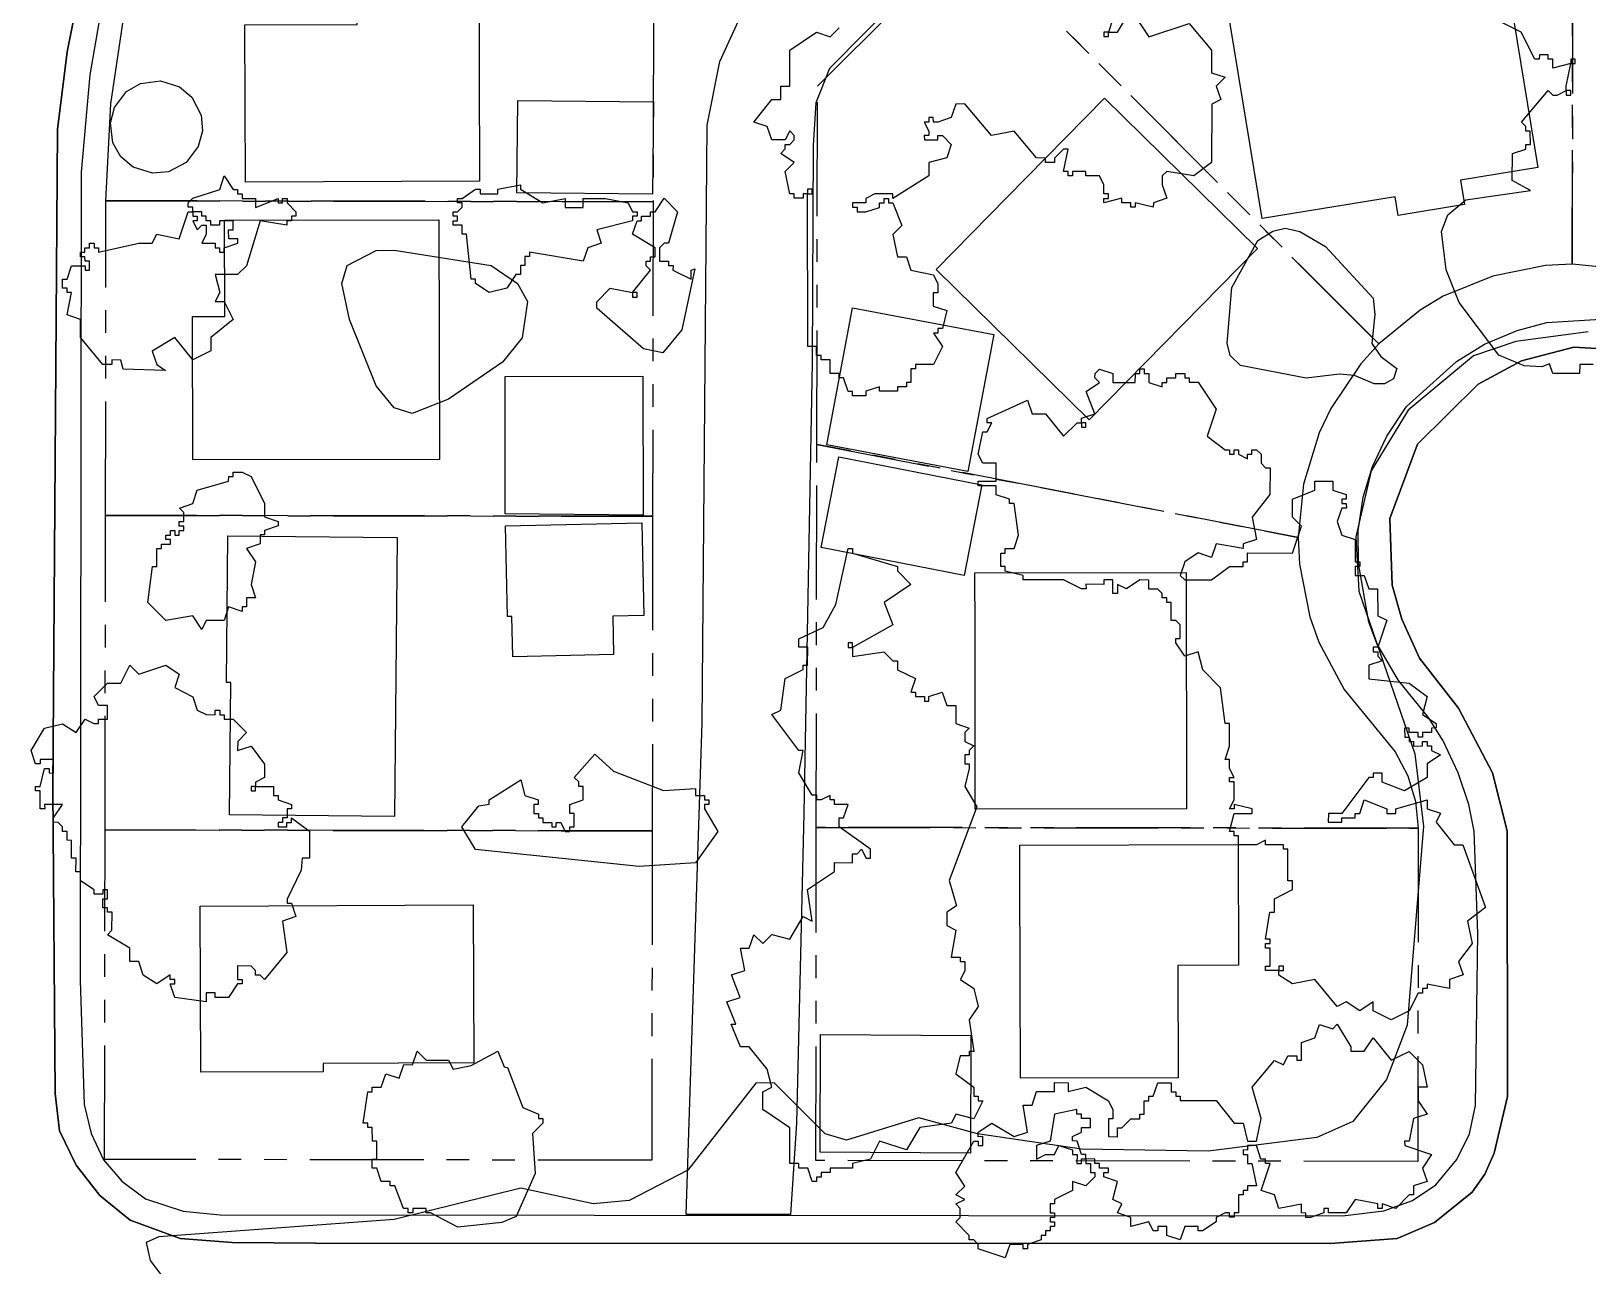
# Model space of a CAD drawing. Header units: metres. Extents: x -550 to 550, y -500 to 950.
# Drawn here: x 364.3 to 451.1, y 64.5 to 133.3 of the extents above; entities that cross this region are included whole.
import ezdxf

# ---------------------------------------------------------------- set-up
doc = ezdxf.new("R2010")
doc.units = ezdxf.units.M
doc.header["$LTSCALE"] = 2
doc.linetypes.add('PHANTOM', pattern=[6.35, 3.175, -0.635, 0.635, -0.635, 0.635, -0.635])
for name, color, linetype in [('SITE-BLDG-EXIST', 7, 'CONTINUOUS'), ('SITE-PROPERTY', 7, 'PHANTOM'), ('SITE-ROAD-CURB', 7, 'CONTINUOUS'), ('SITE-ROAD-GRAVEL', 32, 'CONTINUOUS'), ('SITE-ROAD-PAVED', 7, 'CONTINUOUS'), ('SITE-TREE-CANOPY', 94, 'CONTINUOUS'), ('TOPO-CONTOUR-MINOR', 9, 'CONTINUOUS')]:
    doc.layers.add(name, color=color, linetype=linetype)

msp = doc.modelspace()

# ---------------------------------------------------------------- linework, layer by layer
at = {"layer": 'SITE-BLDG-EXIST'}
for points in [[(376.258, 133.614), (382.508, 133.64), (382.498, 137.277), (389.275, 137.302), (389.323, 124.91), (376.289, 124.86)], [(430.706, 136.305), (439.332, 137.719), (439.945, 133.98), (446.716, 135.084), (448.257, 125.672), (443.965, 124.965), (444.188, 123.619), (440.494, 123.012), (440.319, 124.046), (432.916, 122.843)], [(391.401, 124.263), (391.463, 129.413), (399.019, 129.326), (398.957, 124.187)], [(418.704, 124.029), (424.125, 129.539), (432.647, 121.175), (423.274, 111.631), (414.752, 119.996)], [(373.337, 117.377), (375.128, 117.386), (375.114, 122.737), (387.059, 122.766), (387.092, 109.418), (373.356, 109.39)], [(408.666, 110.225), (410.101, 117.854), (417.957, 116.376), (416.522, 108.747)], [(390.756, 114.03), (398.411, 114.065), (398.443, 106.311), (390.74, 106.399)], [(408.35, 104.519), (409.332, 109.557), (417.294, 108.001), (416.311, 102.963)], [(390.767, 105.731), (398.358, 105.889), (398.471, 100.727), (396.737, 100.685), (396.783, 98.549), (391.179, 98.423), (391.126, 100.681), (390.873, 100.67)], [(375.389, 89.621), (375.461, 97.007), (375.222, 97.007), (375.303, 105.161), (384.734, 105.071), (384.588, 89.543)], [(416.919, 99.937), (416.915, 103.107), (428.671, 103.126), (428.69, 89.956), (416.927, 89.948)], [(419.416, 86.229), (419.411, 87.943), (431.574, 87.983), (431.594, 81.253), (428.209, 81.246), (428.229, 74.984), (419.451, 74.961)], [(380.603, 75.788), (380.603, 75.321), (373.798, 75.296), (373.76, 84.551), (388.964, 84.621), (389.002, 75.822)], [(408.287, 70.837), (408.316, 77.389), (416.687, 77.345), (416.658, 70.793)]]:
    msp.add_lwpolyline(points, close=True, dxfattribs=at)
at = {"layer": 'SITE-PROPERTY'}
for points in [[(460.948, 115.812), (458.647, 117.706), (456.015, 119.122), (453.158, 119.993), (450.181, 120.286), (450.232, 161.554), (470.085, 167.392), (482.723, 137.521)], [(448.685, 120.221), (445.756, 119.635), (442.995, 118.504), (441.716, 117.738), (439.403, 115.849), (416.629, 138.67), (435.107, 157.101), (450.232, 161.554), (450.181, 120.286)], [(398.992, 123.775), (368.514, 123.824), (368.788, 129.23), (369.588, 134.579), (370.914, 139.828), (372.747, 144.931), (399.004, 134.009)], [(438.398, 114.738), (436.73, 112.26), (436.09, 110.903), (435.222, 108.046), (434.924, 105.076), (408.111, 110.259), (408.143, 130.204), (416.629, 138.67), (439.403, 115.849)], [(398.963, 106.255), (368.492, 106.304), (368.514, 123.824), (398.992, 123.775)], [(434.992, 103.585), (435.571, 100.659), (436.075, 99.246), (437.476, 96.608), (440.323, 93.134), (441.024, 91.809), (441.458, 90.374), (441.603, 88.883), (408.078, 88.924), (408.111, 110.259), (434.924, 105.076)], [(398.941, 88.735), (368.463, 88.784), (368.492, 106.304), (398.963, 106.255)], [(398.911, 70.392), (368.44, 70.441), (368.463, 88.784), (398.941, 88.735)], [(441.58, 70.329), (408.055, 70.381), (408.078, 88.924), (441.603, 88.883)]]:
    msp.add_lwpolyline(points, close=True, dxfattribs=at)
at = {"layer": 'SITE-ROAD-CURB'}
for points in [[(453.104, 115.499), (450.274, 115.669), (447.359, 114.905), (444.934, 113.607), (441.566, 110.274), (440.016, 106.138), (440.145, 102.422), (440.684, 100.531), (441.678, 98.36), (443.845, 95.565), (445.736, 91.959), (446.561, 88.743), (446.578, 73.949), (445.83, 70.791), (445.315, 69.612), (444.612, 68.612), (442.51, 66.935), (440.437, 66.036), (436.722, 65.763), (380.183, 65.777), (375.549, 65.816), (372.656, 66.031), (369.869, 67.047), (368.171, 68.428), (366.853, 70.121), (365.935, 72.035), (365.678, 74.116), (365.559, 91.079), (365.808, 127.798), (366.354, 132.114), (367.358, 137.152)], [(368.381, 135.248), (367.624, 130.833), (367.125, 125.416), (367.076, 80.399), (367.293, 73.502), (367.684, 71.877), (368.384, 70.419), (369.394, 69.228), (370.713, 68.236), (372.812, 67.555), (374.876, 67.352), (437.377, 67.297), (439.695, 67.583), (441.283, 68.149), (442.59, 69.026), (443.75, 70.426), (444.454, 71.86), (444.8, 73.439), (444.918, 83.028), (444.728, 88.712), (444.428, 90.203), (443.833, 91.961), (443, 93.753), (442.18, 95.045), (440.504, 97.116), (439.305, 99.164), (438.857, 100.355), (438.286, 103.626), (438.253, 105.45), (438.536, 107.319), (439.065, 109.031), (439.846, 110.71), (440.958, 112.377), (443.742, 114.865), (445.302, 115.831), (447.115, 116.596), (448.759, 117.039), (452.059, 117.247)]]:
    msp.add_lwpolyline(points, dxfattribs=at)
at = {"layer": 'SITE-ROAD-GRAVEL'}
msp.add_lwpolyline([(421.01, 143.526), (408.804, 131.193), (408.057, 129.281), (407.907, 126.923), (407.843, 114.821), (407.39, 89.715), (406.983, 72.451), (406.646, 67.368), (400.839, 67.364), (401.715, 94.75), (402.002, 128.032), (402.709, 131.59), (403.751, 133.847)], dxfattribs=at)
at = {"layer": 'SITE-ROAD-PAVED'}
msp.add_lwpolyline([(367.358, 137.152), (366.354, 132.114), (365.808, 127.798), (365.559, 91.079), (365.678, 74.116), (365.935, 72.035), (366.853, 70.121), (368.171, 68.428), (369.869, 67.047), (372.656, 66.031), (375.549, 65.816), (380.183, 65.777), (436.722, 65.763), (440.437, 66.036), (442.51, 66.935), (444.612, 68.612), (445.315, 69.612), (445.83, 70.791), (446.578, 73.949), (446.561, 88.743), (445.736, 91.959), (443.845, 95.565), (441.678, 98.36), (440.684, 100.531), (440.145, 102.422), (440.016, 106.138), (441.566, 110.274), (444.934, 113.607), (447.359, 114.905), (450.274, 115.669), (453.104, 115.499)], dxfattribs=at)
at = {"layer": 'SITE-TREE-CANOPY'}
for points in [[(424.601, 133.955), (424.347, 133.21), (424.846, 133.209), (425.599, 134.465), (426.601, 132.962), (428.849, 133.705), (430.098, 132.213), (430.096, 130.956), (430.847, 130.71), (430.348, 130.21), (430.6, 129.465), (430.101, 129.209), (430.097, 125.961), (429.099, 125.206), (427.596, 125.464), (427.35, 125.208), (427.349, 124.708), (427.594, 123.962), (426.85, 123.707), (426.849, 123.462), (425.845, 123.708), (425.845, 123.464), (425.599, 123.464), (425.6, 123.709), (425.101, 123.709), (425.094, 123.965), (424.097, 123.71), (424.097, 123.955), (424.35, 123.955), (424.35, 124.211), (424.097, 124.211), (424.098, 124.712), (423.846, 125.213), (423.094, 125.213), (423.095, 125.458), (422.35, 125.459), (422.35, 125.214), (422.097, 125.215), (422.098, 125.459), (421.845, 125.46), (422.099, 126.705), (421.846, 126.706), (421.347, 126.206), (421.347, 125.961), (420.848, 125.961), (420.849, 126.206), (420.35, 126.207), (419.095, 127.71), (417.844, 127.456), (416.351, 129.215), (415.845, 129.205), (415.598, 128.46), (414.847, 128.205), (414.601, 128.205), (414.594, 128.461), (414.348, 128.461), (414.348, 128.205), (414.095, 128.206), (414.348, 127.705), (414.347, 127.46), (414.094, 127.46), (414.101, 127.216), (414.846, 127.215), (414.846, 127.459), (415.099, 127.459), (415.597, 126.958), (415.35, 126.213), (414.345, 125.958), (414.344, 125.213), (412.349, 123.959), (412.349, 124.214), (411.345, 124.216), (410.846, 123.96), (410.845, 123.716), (410.101, 123.706), (410.101, 123.461), (410.346, 123.461), (410.346, 123.205), (410.845, 123.215), (411.596, 123.459), (411.597, 123.715), (411.85, 123.715), (411.85, 123.959), (412.096, 123.959), (412.095, 123.714), (412.348, 123.714), (412.845, 122.456), (412.346, 121.956), (412.597, 120.71), (413.096, 120.71), (413.348, 119.964), (414.597, 119.707), (414.85, 119.206), (414.849, 118.705), (414.596, 118.705), (414.595, 117.96), (415.346, 117.715), (415.099, 116.714), (414.847, 116.714), (414.846, 116.458), (414.6, 116.458), (415.098, 115.713), (414.598, 114.712), (413.601, 114.713), (413.601, 114.457), (413.348, 114.458), (413.347, 113.712), (413.094, 113.713), (413.101, 113.457), (412.595, 113.458), (412.595, 113.213), (411.598, 113.214), (411.598, 113.459), (410.846, 113.215), (410.846, 112.959), (410.095, 112.96), (410.095, 113.205), (409.849, 113.205), (409.597, 113.962), (409.345, 113.962), (409.345, 114.207), (408.846, 114.207), (408.847, 114.964), (408.349, 114.965), (408.349, 115.209), (408.096, 115.21), (408.097, 115.71), (407.598, 115.711), (407.595, 124.209), (407.349, 124.21), (407.349, 123.965), (406.85, 123.965), (406.85, 124.21), (406.597, 124.21), (406.346, 125.457), (406.845, 125.957), (406.095, 126.458), (406.348, 126.714), (406.348, 126.958), (406.601, 126.958), (406.847, 127.214), (406.847, 127.458), (406.595, 127.714), (406.348, 127.214), (405.597, 127.215), (405.345, 127.961), (404.601, 128.206), (405.6, 129.462), (406.098, 129.461), (406.099, 130.207), (406.598, 130.206), (406.6, 132.208), (408.097, 133.208), (408.848, 132.962), (409.348, 133.462)], [(451.347, 114.711), (450.596, 114.712), (450.595, 114.212), (449.099, 114.213), (448.917, 114.736), (448.482, 114.581), (447.506, 114.638), (446.095, 115.218), (443.879, 118.158), (443.158, 119.972), (442.901, 122.119), (443.246, 123.042), (444.259, 123.875), (447.848, 124.393), (446.844, 124.962), (446.846, 126.463), (447.598, 126.707), (447.598, 126.963), (447.851, 126.963), (447.845, 127.708), (447.599, 127.708), (447.599, 127.964), (447.347, 128.209), (448.845, 129.965), (449.097, 129.709), (449.35, 129.708), (449.849, 129.964), (449.849, 130.208), (450.097, 131.465), (449.099, 131.21), (449.1, 131.711), (448.847, 131.711), (448.847, 131.956), (448.349, 131.957), (448.348, 131.712), (448.096, 131.712), (447.346, 133.215), (445.851, 133.962)]]:
    msp.add_lwpolyline(points, dxfattribs=at)
for points in [[(424.095, 133.21), (424.101, 132.965), (424.347, 132.965), (424.347, 133.21)], [(450.349, 131.465), (450.35, 131.709), (450.097, 131.71), (450.097, 131.465)], [(373.891, 127.711), (373.658, 126.843), (372.983, 125.954), (371.992, 125.444), (371.1, 125.367), (370.033, 125.702), (369.346, 126.281), (368.897, 127.049), (368.758, 128.162), (368.984, 129.018), (369.666, 129.907), (370.439, 130.351), (371.549, 130.505), (372.609, 130.17), (373.296, 129.591), (373.815, 128.601)], [(449.849, 129.708), (450.094, 129.707), (450.095, 129.963), (449.849, 129.964)], [(373.345, 123.462), (373.099, 123.462), (373.099, 123.707), (373.346, 123.963), (374.849, 124.461), (375.096, 125.206), (375.6, 124.46), (375.846, 124.46), (375.846, 124.215), (376.099, 124.215), (376.098, 123.959), (376.85, 123.958), (376.849, 123.458), (378.1, 123.957), (378.1, 123.712), (378.345, 123.712), (378.346, 123.956), (378.598, 123.956), (378.598, 123.711), (379.096, 123.21), (379.096, 122.965), (378.85, 122.966), (378.85, 122.71), (378.597, 122.71), (378.597, 122.465), (377.101, 122.712), (376.347, 120.21), (375.847, 119.71), (374.597, 119.712), (374.849, 118.71), (374.595, 118.21), (375.101, 118.209), (375.598, 117.208), (374.347, 116.208), (374.346, 115.463), (373.348, 114.963), (372.346, 116.211), (371.095, 115.456), (371.347, 114.71), (371.838, 114.376), (369.478, 114.445), (369.346, 114.957), (368.847, 114.958), (368.847, 114.713), (368.348, 114.714), (367.1, 116.206), (367.101, 117.207), (366.35, 117.464), (366.597, 118.709), (366.345, 118.71), (366.345, 118.966), (366.099, 118.955), (366.1, 119.455), (366.346, 119.455), (366.599, 120.211), (367.351, 120.21), (367.35, 119.965), (367.596, 119.965), (367.597, 120.466), (367.351, 120.455), (367.344, 120.711), (367.099, 120.711), (367.099, 120.956), (367.345, 120.955), (367.345, 121.211), (367.598, 121.211), (367.598, 121.456), (367.851, 121.455), (367.851, 121.211), (368.096, 121.21), (368.096, 120.966), (370.351, 121.463), (371.095, 121.462), (371.349, 121.963), (372.598, 121.705), (373.099, 123.206), (373.345, 123.206)], [(392.847, 123.705), (394.097, 123.959), (394.096, 123.458), (395.101, 123.457), (395.094, 123.958), (396.344, 123.956), (397.601, 123.71), (397.846, 123.209), (398.099, 123.209), (398.099, 122.964), (397.846, 122.964), (397.846, 122.708), (395.851, 122.21), (396.095, 121.465), (395.351, 121.21), (395.097, 120.465), (392.099, 120.958), (392.099, 120.713), (391.846, 120.714), (391.845, 120.213), (391.599, 120.213), (391.599, 119.713), (391.346, 119.713), (390.846, 118.957), (389.849, 118.714), (389.098, 119.215), (389.098, 119.46), (388.846, 119.46), (388.596, 121.964), (388.35, 121.964), (388.351, 122.464), (387.845, 122.465), (387.845, 122.71), (388.098, 122.709), (388.099, 122.965), (387.846, 122.966), (387.846, 123.21), (388.099, 123.21), (388.345, 123.466), (388.345, 123.71), (388.1, 123.711), (388.1, 123.955), (388.346, 123.955), (389.098, 124.466), (389.35, 124.465), (389.35, 124.21), (390.347, 124.208), (390.348, 124.464), (391.598, 124.707), (391.598, 124.463)], [(407.847, 124.209), (407.848, 124.465), (407.595, 124.465), (407.595, 124.209)], [(373.344, 122.961), (373.597, 122.961), (373.597, 122.705), (373.351, 122.706), (373.596, 122.205), (373.849, 122.46), (374.095, 122.46), (374.095, 121.959), (373.848, 121.459), (374.6, 121.458), (374.599, 121.213), (374.845, 121.213), (374.845, 120.957), (375.097, 120.957), (375.098, 121.213), (375.85, 121.457), (375.85, 121.712), (375.351, 121.713), (375.345, 122.214), (375.598, 122.213), (375.598, 122.714), (374.847, 122.715), (374.847, 122.459), (374.348, 122.46), (374.348, 122.715), (374.095, 122.716), (374.096, 122.96), (373.85, 122.961), (373.85, 123.205), (373.345, 123.206)], [(398.846, 119.96), (398.601, 120.205), (398.601, 120.461), (398.847, 120.46), (398.847, 120.705), (399.1, 120.705), (399.101, 121.205), (397.845, 121.963), (398.098, 122.708), (398.351, 122.708), (398.344, 122.964), (398.85, 122.963), (398.85, 123.208), (399.096, 123.207), (399.596, 123.963), (400.346, 123.206), (399.845, 121.46), (399.6, 121.46), (399.346, 121.205), (399.346, 120.46), (399.851, 120.459), (399.851, 120.214), (400.097, 120.214), (400.096, 119.958), (401.1, 119.456), (401.101, 119.957), (401.318, 120.034), (400.591, 116.632), (399.522, 115.354), (398.462, 115.577), (395.845, 117.85), (395.846, 118.206), (396.598, 118.961), (397.848, 118.715)], [(440.222, 113.913), (439.724, 113.635), (439.155, 113.625), (438.053, 114.094), (437.224, 114.172), (435.363, 113.952), (431.712, 114.658), (431.123, 115.203), (430.969, 115.893), (431.219, 118.996), (432.669, 121.62), (433.505, 122.13), (434.186, 122.308), (435.008, 122.117), (436.432, 121.281), (439.09, 118.397), (439.181, 117.496), (439.017, 115.883), (439.529, 115.148), (440.413, 114.491)], [(397.847, 118.459), (398.1, 118.459), (398.1, 118.715), (397.848, 118.715)], [(422.846, 111.71), (423.598, 111.965), (423.101, 113.211), (423.846, 113.711), (423.6, 113.956), (423.601, 114.211), (423.847, 114.456), (424.598, 114.21), (424.597, 113.71), (425.847, 113.708), (425.848, 114.209), (426.101, 114.208), (426.101, 114.464), (426.347, 114.464), (426.346, 114.208), (426.599, 114.208), (426.599, 113.707), (427.35, 113.462), (427.35, 113.706), (427.596, 113.706), (427.596, 113.962), (428.095, 113.961), (428.095, 114.206), (428.601, 114.205), (428.6, 113.961), (428.846, 113.96), (428.846, 113.716), (429.344, 113.715), (430.347, 112.212), (429.846, 110.711), (430.85, 109.964), (431.095, 109.964), (431.095, 109.708), (431.348, 109.708), (431.348, 109.964), (431.601, 109.963), (431.601, 109.708), (432.099, 109.462), (432.099, 109.707), (432.345, 109.707), (432.345, 109.963), (432.598, 109.962), (432.851, 109.706), (432.85, 109.206), (433.096, 108.961), (433.348, 108.96), (433.346, 107.459), (432.348, 106.214), (432.599, 104.957), (431.847, 104.713), (431.847, 104.457), (430.344, 104.715), (430.098, 103.959), (429.347, 104.215), (428.595, 103.716), (428.348, 102.96), (428.6, 102.715), (430.096, 102.713), (431.094, 103.457), (431.846, 103.456), (431.846, 103.712), (432.099, 103.711), (432.1, 104.212), (434.6, 104.209), (435.1, 105.71), (434.595, 106.211), (434.596, 107.212), (435.847, 107.711), (435.847, 108.212), (436.845, 108.211), (436.851, 107.71), (437.595, 107.464), (437.595, 107.209), (437.349, 107.209), (437.349, 106.964), (437.595, 106.964), (437.601, 106.708), (437.348, 106.708), (437.095, 105.963), (437.347, 105.207), (438.098, 104.961), (438.096, 103.715), (438.349, 103.715), (438.349, 103.459), (438.096, 103.459), (438.095, 102.959), (438.601, 102.958), (438.846, 102.212), (439.344, 102.212), (439.349, 100.71), (439.848, 100.465), (439.347, 98.964), (439.094, 98.964), (439.101, 98.708), (439.347, 98.708), (439.347, 98.463), (439.599, 98.207), (438.847, 97.963), (438.847, 97.207), (441.1, 96.959), (442.097, 96.213), (441.85, 95.212), (442.601, 94.71), (442.6, 94.466), (442.347, 94.455), (442.347, 94.21), (441.848, 94.211), (441.848, 93.955), (441.595, 93.955), (441.596, 94.211), (441.097, 94.212), (441.097, 94.456), (440.845, 94.457), (440.851, 93.956), (441.097, 93.956), (441.096, 93.711), (441.349, 93.711), (441.349, 93.455), (441.848, 93.466), (441.848, 93.71), (442.101, 93.71), (442.1, 93.465), (442.346, 93.465), (442.346, 93.209), (442.851, 92.964), (442.099, 92.464), (442.098, 91.708), (440.847, 90.964), (439.598, 91.455), (439.598, 91.956), (439.1, 91.956), (439.1, 91.711), (438.847, 91.712), (437.349, 89.711), (436.597, 89.712), (436.596, 89.212), (437.348, 89.211), (437.348, 89.455), (438.1, 89.466), (438.1, 89.71), (438.346, 89.71), (438.599, 90.455), (439.849, 89.964), (439.849, 89.708), (440.347, 89.708), (440.347, 89.963), (442.097, 90.462), (442.096, 89.961), (442.847, 89.716), (442.601, 89.215), (443.596, 87.957), (444.095, 87.957), (445.348, 84.462), (444.35, 83.707), (444.601, 82.461), (443.848, 81.461), (444.1, 80.715), (443.348, 80.46), (443.348, 79.96), (442.098, 80.206), (442.098, 79.961), (441.845, 79.961), (441.845, 79.706), (441.599, 79.706), (441.099, 78.705), (440.101, 78.206), (439.098, 78.708), (439.098, 79.208), (438.346, 78.709), (437.595, 79.21), (437.097, 78.955), (435.848, 80.458), (434.598, 80.215), (433.847, 80.705), (433.848, 80.961), (433.096, 80.962), (433.096, 81.207), (433.349, 81.207), (433.35, 82.208), (433.098, 82.208), (433.098, 82.464), (433.351, 82.464), (433.351, 82.708), (433.098, 82.709), (433.346, 84.21), (433.599, 84.21), (433.6, 84.955), (434.597, 85.465), (434.598, 85.955), (434.345, 85.955), (434.347, 87.713), (434.095, 87.713), (434.095, 87.958), (433.098, 87.959), (433.098, 88.215), (432.599, 87.96), (431.595, 87.961), (431.596, 88.461), (431.35, 88.462), (431.35, 88.706), (431.097, 88.707), (431.344, 89.708), (432.348, 89.706), (432.349, 89.962), (431.345, 90.208), (431.345, 89.963), (431.099, 89.964), (431.345, 90.464), (431.346, 91.465), (431.101, 91.465), (431.101, 91.71), (431.347, 91.71), (431.095, 92.211), (431.095, 92.711), (430.849, 92.712), (431.096, 93.457), (431.098, 94.714), (430.845, 94.714), (430.594, 96.705), (429.598, 97.708), (429.347, 98.709), (428.595, 98.465), (428.098, 99.211), (428.098, 99.456), (428.351, 99.456), (428.345, 100.212), (428.099, 100.457), (427.846, 100.457), (427.847, 101.458), (427.595, 101.459), (427.595, 101.715), (427.349, 101.715), (427.349, 101.96), (427.097, 102.205), (426.598, 102.205), (426.599, 102.706), (426.1, 102.707), (425.348, 102.207), (424.85, 102.463), (424.849, 101.963), (424.597, 101.963), (424.598, 102.708), (424.099, 102.709), (424.099, 102.464), (423.094, 102.465), (423.101, 102.21), (422.848, 102.21), (421.845, 102.712), (419.598, 102.715), (419.598, 102.959), (418.601, 103.205), (418.594, 103.461), (418.348, 103.461), (418.349, 104.207), (418.595, 104.206), (418.596, 104.462), (419.101, 104.462), (419.348, 105.207), (419.097, 106.964), (418.844, 106.965), (418.845, 107.209), (418.101, 107.455), (418.101, 107.956), (417.097, 107.957), (417.097, 108.213), (418.095, 108.211), (418.096, 109.213), (417.344, 109.214), (417.099, 109.714), (417.347, 110.96), (417.599, 110.96), (417.846, 111.46), (417.6, 111.46), (417.6, 111.705), (419.849, 112.714), (420.101, 111.958), (420.845, 111.957), (421.848, 110.71), (422.6, 111.465), (422.846, 111.465)], [(422.845, 111.209), (423.098, 111.209), (423.099, 111.465), (422.846, 111.465)], [(377.346, 105.459), (377.346, 105.214), (377.1, 105.214), (377.1, 104.714), (376.348, 104.459), (376.846, 103.713), (376.598, 102.456), (376.85, 101.711), (376.345, 101.711), (376.351, 101.211), (376.098, 101.211), (376.098, 100.955), (375.347, 101.212), (375.1, 100.456), (374.096, 100.457), (373.849, 99.957), (373.345, 100.714), (371.849, 100.46), (370.846, 101.462), (371.101, 103.464), (371.347, 103.464), (371.348, 104.465), (371.601, 104.465), (371.601, 104.71), (372.1, 104.709), (372.1, 104.965), (371.847, 104.965), (371.848, 105.21), (372.1, 105.21), (372.101, 105.465), (372.346, 105.465), (372.346, 105.209), (372.599, 105.209), (372.599, 105.465), (372.845, 105.464), (372.845, 105.709), (372.6, 105.709), (372.6, 105.965), (372.846, 105.965), (372.846, 106.466), (372.601, 106.711), (373.346, 106.966), (373.599, 107.711), (375.348, 108.209), (375.349, 108.465), (375.595, 108.464), (375.595, 108.709), (376.1, 108.709), (376.599, 108.463), (377.348, 106.961), (377.347, 106.215), (378.098, 105.958), (378.098, 105.714)], [(410.098, 98.711), (410.098, 98.455), (411.847, 98.708), (412.345, 98.207), (412.598, 98.207), (412.597, 97.706), (413.601, 97.216), (413.347, 96.46), (413.6, 96.459), (413.599, 96.215), (414.098, 96.214), (414.098, 95.958), (414.35, 95.958), (414.351, 96.214), (415.095, 96.457), (415.347, 95.712), (415.846, 95.711), (415.845, 94.71), (416.596, 94.464), (416.35, 94.209), (416.349, 93.708), (416.847, 93.463), (416.601, 93.207), (416.601, 92.963), (416.348, 92.963), (416.348, 92.463), (416.6, 92.462), (416.6, 92.206), (416.346, 91.206), (417.026, 90.081), (415.483, 85.967), (415.888, 84.565), (415.347, 84.21), (415.346, 83.465), (415.844, 83.208), (415.597, 81.707), (416.095, 81.706), (416.095, 81.462), (416.348, 81.461), (416.347, 80.961), (416.101, 80.46), (416.845, 79.959), (417.096, 78.957), (416.597, 78.213), (416.847, 76.455), (416.595, 76.455), (416.594, 76.211), (416.096, 76.211), (415.849, 75.21), (416.845, 74.464), (416.844, 73.963), (417.097, 73.963), (417.097, 73.707), (417.35, 73.707), (416.85, 72.706), (415.846, 72.963), (415.599, 72.463), (413.851, 72.209), (413.098, 70.964), (411.595, 71.456), (411.096, 70.455), (410.098, 70.212), (410.098, 69.956), (408.848, 69.957), (408.847, 69.713), (408.349, 69.713), (408.348, 69.458), (408.096, 69.458), (408.095, 69.213), (407.85, 69.213), (407.598, 69.959), (407.099, 69.96), (407.099, 70.215), (406.601, 70.205), (406.596, 72.207), (405.095, 73.21), (405.096, 74.211), (405.595, 74.455), (405.35, 75.457), (404.348, 76.715), (403.849, 76.716), (403.345, 77.962), (403.598, 77.962), (403.101, 79.208), (403.845, 79.463), (403.348, 80.71), (404.1, 80.965), (403.849, 82.211), (404.347, 82.21), (404.601, 82.955), (405.099, 82.465), (405.598, 82.965), (406.595, 82.708), (407.348, 83.964), (407.846, 83.708), (407.596, 85.465), (409.1, 86.465), (409.1, 86.965), (410.098, 86.964), (410.098, 87.465), (410.351, 87.464), (410.597, 87.709), (410.849, 87.208), (411.095, 87.208), (411.096, 87.708), (409.349, 88.956), (409.349, 89.457), (409.595, 89.456), (409.849, 90.212), (409.097, 90.213), (409.098, 90.458), (408.845, 90.458), (408.845, 90.714), (408.346, 90.459), (408.101, 90.459), (408.101, 90.715), (407.848, 90.715), (407.098, 91.962), (407.346, 93.208), (407.1, 93.208), (405.599, 95.212), (406.098, 95.456), (406.346, 97.214), (407.351, 97.713), (407.344, 97.958), (407.597, 97.957), (407.598, 98.958), (407.1, 98.959), (407.1, 99.437), (408.464, 100.059), (409.167, 101.337), (409.845, 104.462), (410.098, 104.462), (410.098, 104.206), (412.597, 103.457), (412.597, 103.213), (413.347, 102.455), (411.85, 101.456), (412.347, 100.21), (410.098, 98.955)], [(410.099, 99.211), (409.846, 99.212), (409.846, 98.956), (410.098, 98.955)], [(377.35, 91.209), (377.848, 91.209), (377.848, 90.708), (378.101, 90.708), (378.1, 90.463), (378.844, 90.206), (378.851, 89.962), (378.598, 89.962), (378.598, 89.461), (378.345, 89.462), (378.345, 89.206), (378.099, 89.206), (378.098, 88.961), (378.597, 88.961), (378.597, 89.206), (378.85, 89.205), (378.85, 89.461), (379.847, 88.715), (379.845, 87.213), (379.438, 87.213), (379.381, 86.546), (378.599, 84.934), (378.599, 84.712), (378.845, 84.711), (379.096, 83.966), (378.345, 83.711), (378.595, 81.964), (377.35, 80.464), (377.098, 80.709), (376.845, 80.709), (376.845, 80.965), (376.6, 81.21), (375.849, 81.211), (375.848, 80.455), (376.1, 80.465), (376.1, 80.21), (375.847, 80.21), (375.348, 79.465), (374.596, 79.455), (374.597, 79.711), (374.098, 79.712), (374.097, 79.211), (372.349, 79.458), (372.097, 80.215), (372.35, 80.214), (372.35, 80.459), (372.098, 80.459), (372.098, 80.715), (371.346, 80.216), (370.595, 80.706), (370.35, 81.463), (369.845, 81.463), (369.846, 82.209), (368.596, 82.955), (368.85, 83.211), (368.851, 84.212), (368.598, 84.212), (368.598, 84.457), (368.346, 84.457), (368.346, 84.958), (368.599, 84.958), (368.6, 85.458), (368.347, 85.459), (368.346, 85.214), (367.848, 85.214), (367.848, 85.459), (367.097, 85.961), (367.098, 86.461), (366.845, 86.462), (366.846, 87.207), (366.6, 87.207), (366.595, 88.208), (366.349, 88.209), (366.349, 88.709), (366.097, 88.709), (366.097, 88.965), (365.844, 89.21), (365.599, 89.211), (365.599, 89.455), (366.098, 90.211), (365.094, 90.212), (365.101, 89.957), (364.848, 89.957), (364.849, 90.958), (364.597, 90.958), (364.597, 91.214), (364.85, 91.214), (365.097, 92.215), (365.35, 92.214), (365.349, 91.959), (365.595, 91.958), (365.596, 92.715), (364.845, 92.716), (364.851, 92.46), (364.598, 92.46), (364.347, 93.206), (365.1, 94.462), (366.097, 94.705), (366.848, 94.215), (367.347, 94.959), (367.846, 94.714), (368.098, 94.714), (368.099, 94.958), (368.597, 94.958), (368.598, 95.714), (368.1, 95.715), (367.848, 96.216), (368.6, 96.96), (369.344, 96.959), (369.851, 97.96), (370.349, 97.459), (371.846, 97.957), (372.596, 97.456), (372.35, 96.711), (373.346, 96.209), (373.598, 95.463), (374.096, 95.207), (374.595, 95.206), (374.595, 95.462), (374.848, 95.462), (374.848, 95.206), (375.101, 95.206), (375.1, 94.961), (375.599, 94.96), (376.349, 94.214), (375.85, 93.714), (375.849, 93.214), (376.601, 93.457), (377.344, 92.455), (377.35, 91.71), (376.844, 91.455), (376.851, 91.21)], [(391.851, 90.713), (392.595, 90.456), (392.594, 90.212), (392.349, 90.212), (392.348, 89.711), (392.601, 89.711), (392.601, 89.455), (392.846, 89.455), (392.846, 89.21), (393.345, 89.21), (393.344, 88.965), (393.597, 88.964), (393.597, 89.209), (393.85, 89.209), (394.095, 88.708), (394.348, 88.708), (394.349, 88.964), (394.594, 88.963), (394.595, 89.709), (394.35, 89.709), (394.35, 90.209), (395.095, 90.464), (395.096, 91.21), (394.85, 91.21), (394.85, 91.466), (394.598, 91.711), (395.751, 93), (396.789, 92.053), (399.569, 90.982), (401.346, 91.091), (401.345, 90.712), (401.851, 90.712), (401.851, 90.456), (402.096, 90.456), (402.096, 90.211), (401.85, 90.211), (401.85, 89.955), (402.6, 88.709), (401.348, 86.964), (398.208, 86.745), (389.094, 87.702), (388.344, 88.96), (389.28, 90.127), (389.849, 90.215), (389.849, 90.471), (391.627, 91.581)], [(376.598, 91.21), (376.598, 90.966), (376.851, 90.965), (376.851, 91.21)], [(434.1, 80.961), (434.101, 81.206), (433.848, 81.206), (433.848, 80.961)], [(423.097, 70.207), (423.35, 70.206), (423.349, 69.706), (423.595, 69.706), (423.594, 69.461), (423.095, 68.961), (422.351, 69.207), (422.351, 68.706), (421.346, 68.207), (421.345, 67.962), (421.1, 67.962), (421.099, 67.462), (421.345, 67.461), (421.344, 67.206), (421.099, 67.206), (421.098, 66.961), (421.351, 66.961), (421.351, 66.705), (421.098, 66.705), (421.098, 66.461), (420.845, 66.461), (420.845, 66.205), (420.599, 66.205), (420.599, 65.961), (419.847, 65.706), (419.846, 65.461), (419.601, 65.461), (419.601, 65.706), (418.85, 65.707), (418.596, 64.962), (417.101, 65.464), (417.101, 65.709), (416.848, 65.965), (416.596, 65.966), (416.596, 66.21), (415.845, 66.957), (416.099, 67.212), (416.099, 67.713), (415.847, 67.958), (416.346, 68.213), (415.847, 68.458), (416.347, 68.958), (415.849, 69.715), (416.848, 71.46), (417.101, 71.46), (417.101, 71.215), (417.347, 71.215), (417.347, 71.716), (417.094, 71.705), (417.095, 71.961), (417.847, 72.46), (419.096, 71.713), (419.847, 71.957), (419.597, 73.459), (420.095, 73.459), (420.349, 74.215), (421.346, 74.213), (421.347, 74.714), (422.098, 74.713), (422.097, 74.213), (423.095, 74.456), (424.351, 73.709), (424.596, 73.208), (424.596, 72.708), (424.35, 72.708), (424.349, 71.707), (424.847, 71.706), (424.848, 72.207), (425.101, 72.207), (425.6, 72.707), (426.098, 72.706), (426.099, 72.962), (426.345, 72.961), (426.346, 73.707), (426.598, 73.706), (426.599, 73.962), (426.844, 73.962), (427.098, 74.707), (427.85, 74.706), (427.849, 74.205), (428.095, 74.205), (428.094, 73.96), (428.347, 73.96), (428.347, 73.715), (430.348, 73.713), (431.351, 72.455), (431.85, 72.465), (432.101, 71.464), (432.6, 71.463), (432.847, 72.709), (432.351, 74.456), (433.596, 75.956), (434.101, 75.711), (434.347, 76.211), (434.846, 76.21), (434.846, 75.966), (435.098, 75.965), (435.1, 76.955), (435.844, 77.21), (436.098, 77.955), (436.849, 77.709), (437.095, 77.965), (437.845, 76.707), (437.845, 76.462), (438.596, 76.461), (439.096, 77.206), (440.098, 75.959), (441.096, 76.458), (441.847, 75.712), (442.098, 74.455), (441.599, 74.455), (441.599, 73.71), (442.096, 72.964), (441.344, 72.709), (441.097, 71.464), (440.844, 71.464), (440.851, 71.208), (442.346, 70.706), (441.847, 69.961), (442.099, 69.216), (441.347, 68.961), (441.346, 68.46), (441.1, 68.46), (440.348, 67.705), (439.597, 67.962), (439.597, 67.706), (439.351, 67.706), (439.351, 67.962), (438.095, 68.208), (437.595, 67.464), (436.598, 67.465), (436.598, 67.71), (436.345, 67.71), (436.345, 67.465), (435.6, 67.21), (435.347, 67.211), (435.348, 67.455), (435.095, 67.456), (435.096, 67.956), (433.845, 67.713), (433.6, 68.459), (432.849, 68.715), (433.35, 70.205), (433.097, 70.206), (433.097, 70.461), (432.844, 70.462), (432.6, 71.207), (432.101, 71.208), (432.101, 70.963), (431.848, 70.964), (431.848, 70.708), (432.1, 70.707), (432.1, 70.207), (432.345, 70.207), (432.597, 68.96), (432.098, 68.961), (432.098, 68.705), (431.845, 68.705), (431.845, 68.461), (431.599, 68.461), (431.598, 67.46), (431.345, 67.46), (431.345, 67.215), (431.099, 67.216), (431.099, 67.461), (430.846, 67.461), (430.347, 67.206), (430.347, 66.961), (429.595, 66.461), (429.349, 66.462), (429.35, 66.706), (428.598, 66.707), (428.344, 65.962), (427.6, 66.208), (427.601, 66.708), (427.095, 66.709), (427.095, 66.464), (426.849, 66.465), (426.597, 66.965), (425.6, 66.711), (425.6, 67.211), (424.849, 67.457), (425.095, 67.957), (424.597, 68.214), (424.851, 69.215), (424.1, 69.46), (424.1, 69.705), (424.346, 69.705), (424.346, 69.961), (423.848, 69.961), (423.848, 70.206), (423.595, 70.206), (423.596, 70.462), (423.097, 70.463)], [(386.597, 67.46), (386.344, 67.46), (386.345, 67.705), (385.6, 67.706), (385.6, 67.461), (385.347, 67.462), (385.347, 67.706), (385.095, 67.707), (384.598, 68.964), (384.345, 68.964), (384.345, 69.209), (383.846, 69.21), (383.595, 69.955), (383.349, 69.956), (383.349, 70.456), (383.595, 70.456), (383.596, 71.457), (383.351, 71.457), (383.345, 72.214), (383.099, 72.214), (383.099, 72.459), (382.846, 72.459), (383.101, 74.205), (383.347, 74.205), (383.347, 74.461), (383.846, 74.46), (384.1, 75.205), (384.851, 74.96), (385.097, 75.716), (385.596, 75.715), (385.85, 76.46), (386.348, 75.959), (387.598, 75.957), (387.85, 75.456), (388.847, 75.678), (390.344, 76.466), (390.694, 75.597), (390.884, 75.553), (391.731, 73.327), (392.601, 72.959), (392.601, 72.714), (392.847, 72.714), (392.846, 72.458), (392.277, 71.891), (392.414, 69.655), (391.358, 67.265), (390.557, 66.932), (388.113, 66.668)], [(423.097, 70.707), (422.845, 70.708), (422.6, 71.464), (422.347, 71.465), (422.347, 71.709), (422.846, 71.965), (422.846, 72.209), (423.345, 72.209), (423.346, 72.709), (422.847, 72.71), (422.847, 72.955), (422.595, 72.955), (422.595, 73.211), (421.345, 72.957), (421.097, 71.455), (420.345, 71.211), (420.344, 70.455), (420.85, 70.71), (421.349, 70.71), (421.595, 71.21), (422.346, 70.964), (422.346, 70.708), (422.599, 70.708), (422.598, 70.207), (422.851, 70.207), (422.844, 70.463), (423.097, 70.463)]]:
    msp.add_lwpolyline(points, close=True, dxfattribs=at)
at = {"layer": 'TOPO-CONTOUR-MINOR'}
msp.add_lwpolyline([(381.955, 120.229), (383.555, 121.049), (384.562, 121.078), (389.966, 120.229), (391.427, 119.222), (391.987, 118.214), (391.698, 116.199), (390.608, 114.831), (387.585, 112.777), (385.57, 111.983), (384.562, 112.295), (383.555, 113.522), (382.084, 117.207), (381.658, 119.222)], close=True, dxfattribs=at)
msp.add_lwpolyline([(451.065, 116.521), (447.035, 115.981), (444.691, 115.191), (441.034, 112.169), (438.974, 108.79), (438.119, 105.115), (438.301, 102.092), (441.415, 93.024), (441.899, 88.993), (440.994, 77.91), (439.835, 74.887), (437.966, 72.552), (435.951, 71.666), (429.905, 70.893), (422.852, 71.012), (417.047, 71.864), (413.783, 72.759), (409.753, 71.506), (408.581, 71.864), (405.722, 74.706), (404.715, 74.694), (400.914, 69.849), (397.661, 68.151), (395.646, 67.963), (391.616, 68.835), (384.562, 67.1), (371.463, 66.123), (370.76, 65.818), (370.972, 64.811), (373.273, 61.788)], dxfattribs=at)

doc.saveas('drawing.dxf')
